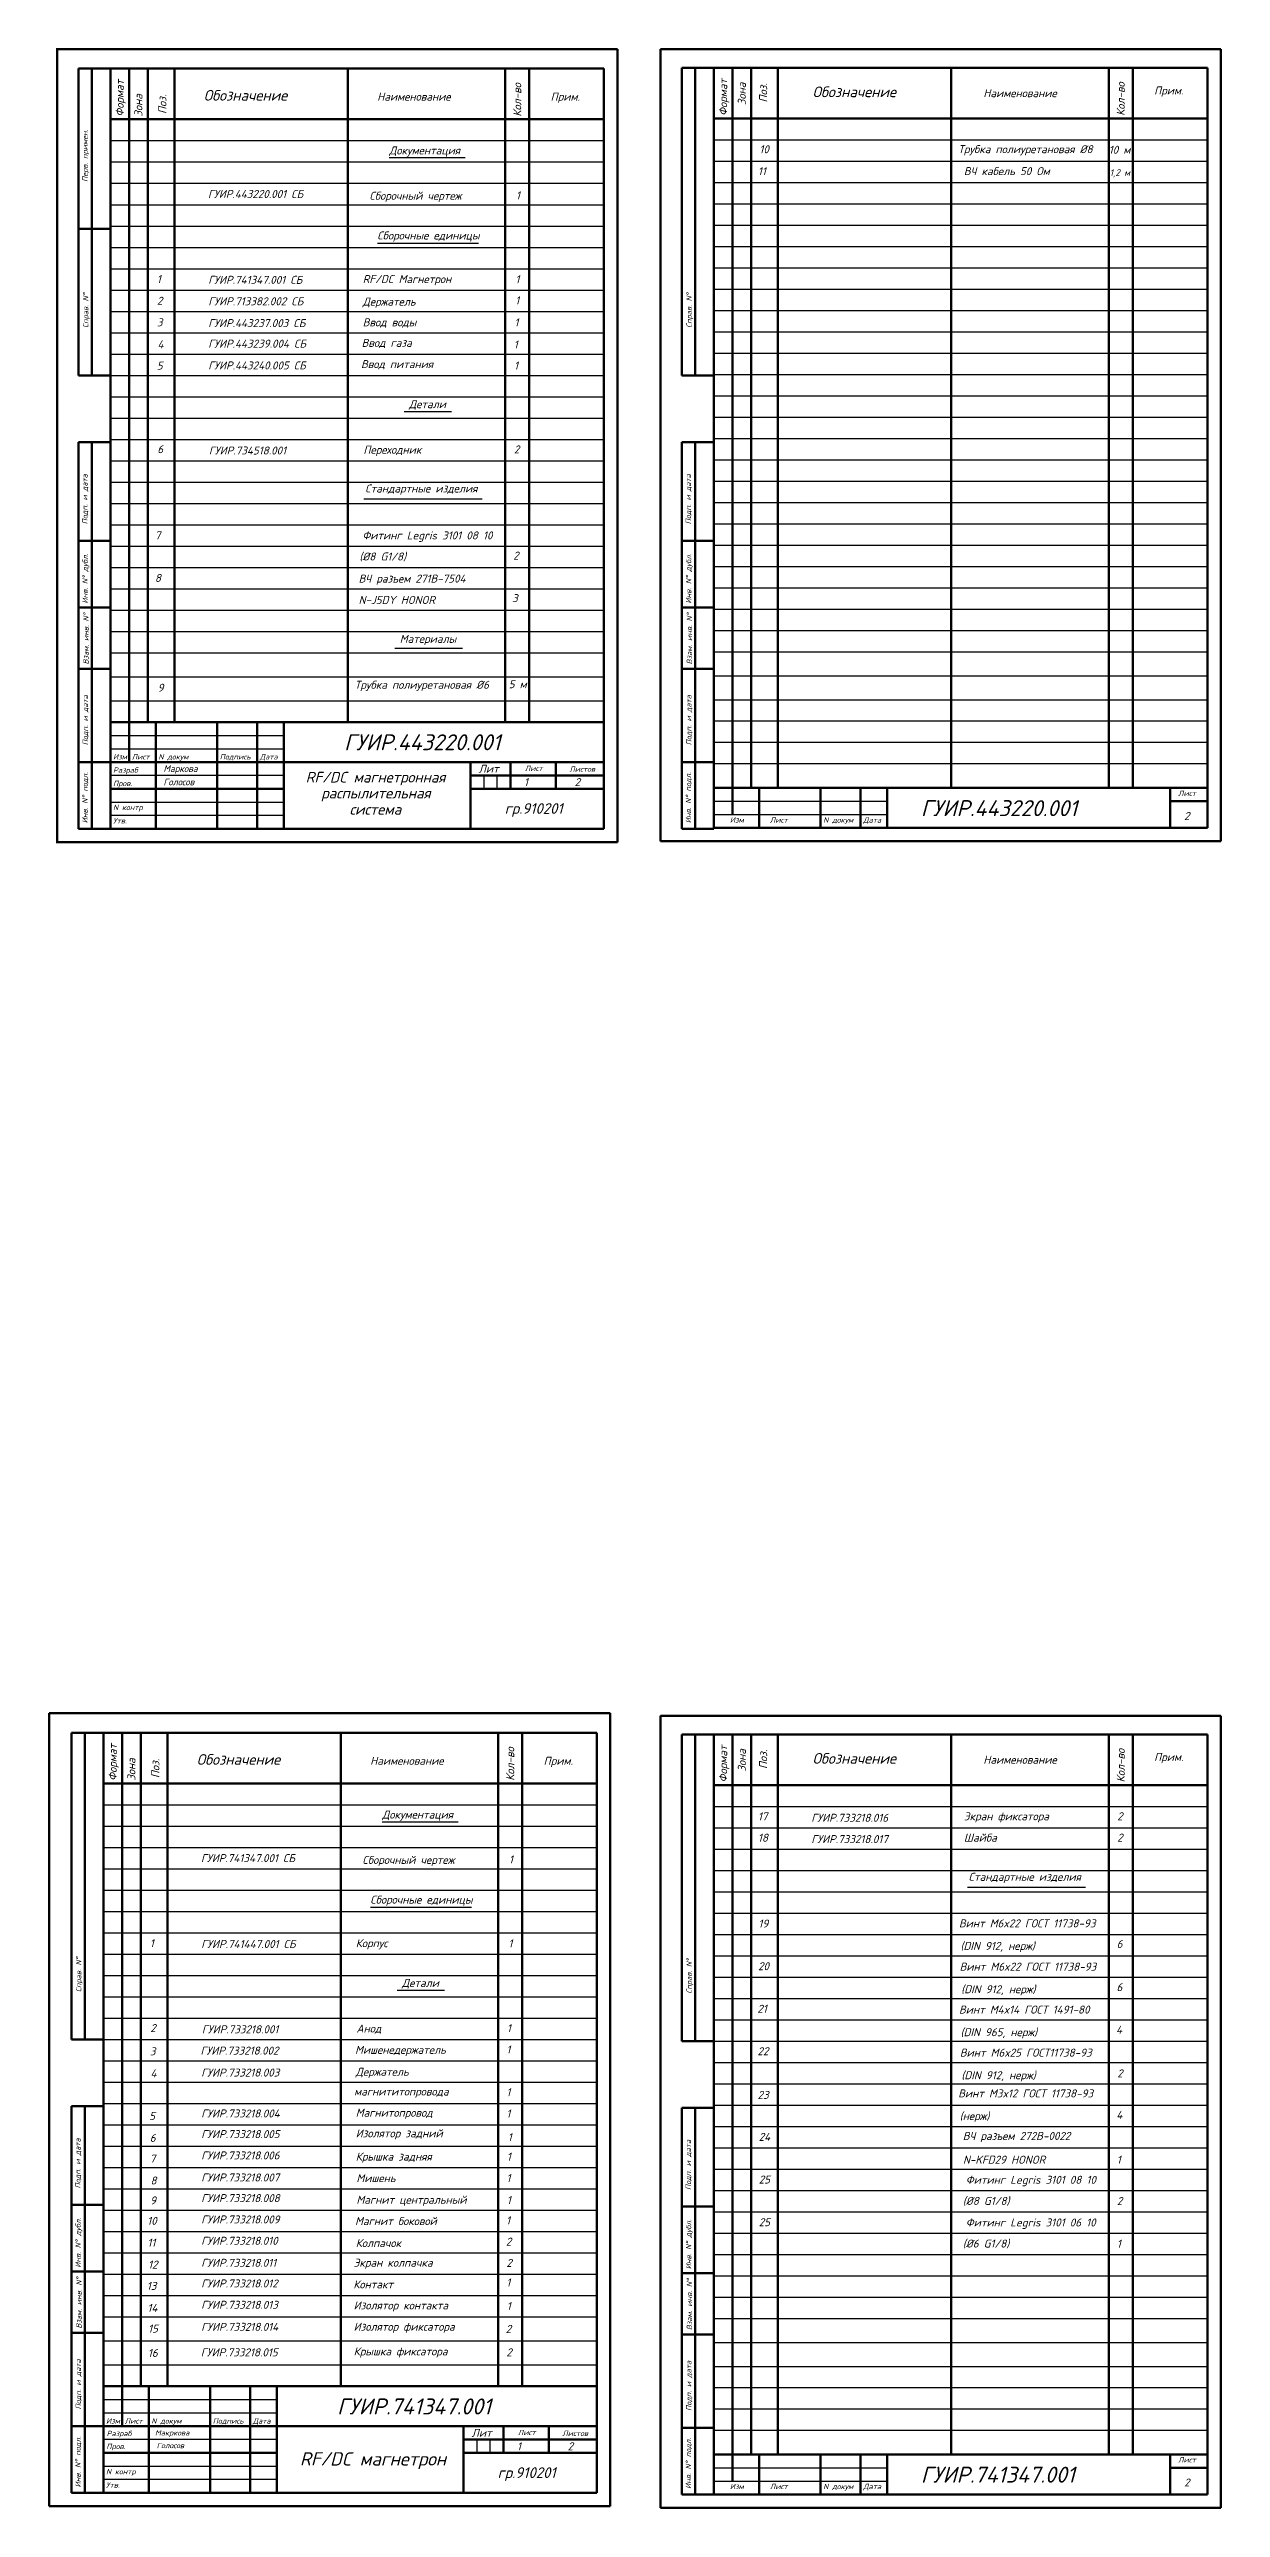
# Model space of a CAD drawing. Header units: millimetres. Extents: x -5427 to 3670, y -5891 to 948.
# Drawn here: x 2014 to 2453, y 27 to 948 of the extents above; entities that cross this region are included whole.
import ezdxf

# ---------------------------------------------------------------- set-up
doc = ezdxf.new("R2010")
doc.units = ezdxf.units.MM
doc.header["$MEASUREMENT"] = 0
doc.layers.add('Толстые', color=7, linetype='Continuous', lineweight=50)
doc.layers.add('Тонкие', color=140, linetype='Continuous', lineweight=25)
doc.layers.add('ФОРМАТ', color=7, linetype='Continuous')
doc.styles.get("Standard").update_dxf_attribs({"font": 'isocpeui.ttf'})
doc.styles.add('TXT', font='isocpeui.ttf')

msp = doc.modelspace()

# ---------------------------------------------------------------- linework, layer by layer
at = {"layer": 'Толстые'}
for p, q in [((2226.476, 948.486), (2016.176, 948.486)), ((2016.476, 948.486), (2016.476, 651.186)), ((2036.476, 656.186), (2036.476, 941.186)), ((2221.476, 941.186), (2036.476, 941.186)), ((2043.476, 696.186), (2043.476, 941.186)), ((2050.476, 696.186), (2050.476, 941.186)), ((2060.476, 696.186), (2060.476, 941.186)), ((2060.476, 941.186), (2060.476, 941.186)), ((2125.476, 696.186), (2125.476, 941.186)), ((2184.476, 696.186), (2184.476, 941.186)), ((2193.476, 696.186), (2193.476, 941.186)), ((2221.476, 656.186), (2221.476, 941.186)), ((2226.476, 651.186), (2226.476, 948.486)), ((2242.64, 651.486), (2242.64, 948.486)), ((2242.64, 948.486), (2452.64, 948.486)), ((2447.64, 941.486), (2250.64, 941.486)), ((2262.64, 941.486), (2262.64, 656.486)), ((2269.64, 696.486), (2269.64, 941.486)), ((2276.64, 671.486), (2276.64, 941.486)), ((2286.64, 671.486), (2286.64, 941.486)), ((2286.64, 941.486), (2286.64, 941.486)), ((2351.64, 671.486), (2351.64, 941.486)), ((2410.64, 671.486), (2410.64, 941.486)), ((2419.64, 671.486), (2419.64, 941.486)), ((2447.64, 656.486), (2447.64, 941.486)), ((2452.64, 948.486), (2452.64, 651.486)), ((2036.476, 922.186), (2221.476, 922.186)), ((2262.64, 922.486), (2447.64, 922.486)), ((2221.476, 696.186), (2036.476, 696.186)), ((2043.476, 696.186), (2043.476, 681.186)), ((2053.476, 696.186), (2053.476, 656.186)), ((2076.476, 656.186), (2076.476, 696.186)), ((2091.476, 696.186), (2091.476, 656.186)), ((2101.476, 696.186), (2101.476, 656.186)), ((2269.64, 696.486), (2269.64, 661.486)), ((2101.476, 681.186), (2036.476, 681.186)), ((2221.476, 681.186), (2101.476, 681.186)), ((2171.476, 656.186), (2171.476, 681.186)), ((2171.476, 676.186), (2221.476, 676.186)), ((2186.476, 671.186), (2186.476, 681.186)), ((2203.476, 681.186), (2203.476, 671.186)), ((2101.476, 671.186), (2036.476, 671.186)), ((2171.476, 671.186), (2221.476, 671.186)), ((2171.476, 671.186), (2171.476, 671.186)), ((2327.64, 671.486), (2262.64, 671.486)), ((2279.64, 671.486), (2279.64, 656.486)), ((2302.64, 656.486), (2302.64, 671.486)), ((2317.64, 671.486), (2317.64, 656.486)), ((2447.64, 671.486), (2327.64, 671.486)), ((2327.64, 671.486), (2327.64, 656.486)), ((2433.64, 671.486), (2433.64, 656.486)), ((2433.64, 666.486), (2447.64, 666.486)), ((2036.476, 656.186), (2221.476, 656.186)), ((2262.64, 656.486), (2447.64, 656.486)), ((2226.476, 651.186), (2016.176, 651.186)), ((2452.64, 651.486), (2242.64, 651.486)), ((2013.549, 324.542), (2013.549, 27.242)), ((2223.849, 324.542), (2013.549, 324.542)), ((2223.849, 27.242), (2223.849, 324.542)), ((2242.64, 323.655), (2452.64, 323.655)), ((2242.64, 26.655), (2242.64, 323.655)), ((2452.64, 323.655), (2452.64, 26.655)), ((2218.849, 317.242), (2021.849, 317.242)), ((2033.849, 32.242), (2033.849, 317.242)), ((2040.849, 72.242), (2040.849, 317.242)), ((2047.849, 72.242), (2047.849, 317.242)), ((2057.849, 72.242), (2057.849, 317.242)), ((2057.849, 317.242), (2057.849, 317.242)), ((2122.849, 72.242), (2122.849, 317.242)), ((2181.849, 72.242), (2181.849, 317.242)), ((2190.849, 72.242), (2190.849, 317.242)), ((2218.849, 32.242), (2218.849, 317.242)), ((2447.64, 316.655), (2250.64, 316.655)), ((2262.64, 316.655), (2262.64, 31.655)), ((2269.64, 71.655), (2269.64, 316.655)), ((2276.64, 46.655), (2276.64, 316.655)), ((2286.64, 46.655), (2286.64, 316.655)), ((2286.64, 316.655), (2286.64, 316.655)), ((2351.64, 46.655), (2351.64, 316.655)), ((2410.64, 46.655), (2410.64, 316.655)), ((2419.64, 46.655), (2419.64, 316.655)), ((2447.64, 31.655), (2447.64, 316.655)), ((2033.849, 298.242), (2218.849, 298.242)), ((2262.64, 297.655), (2447.64, 297.655)), ((2218.849, 72.242), (2033.849, 72.242)), ((2040.849, 72.242), (2040.849, 57.242)), ((2050.849, 72.242), (2050.849, 32.242)), ((2073.849, 32.242), (2073.849, 72.242)), ((2088.849, 72.242), (2088.849, 32.242)), ((2098.849, 72.242), (2098.849, 32.242)), ((2269.64, 71.655), (2269.64, 36.655)), ((2098.849, 57.242), (2033.849, 57.242)), ((2218.849, 57.242), (2098.849, 57.242)), ((2168.849, 32.242), (2168.849, 57.242)), ((2183.849, 47.242), (2183.849, 57.242)), ((2200.849, 57.242), (2200.849, 47.242)), ((2098.849, 47.242), (2033.849, 47.242)), ((2168.849, 52.242), (2218.849, 52.242)), ((2168.849, 47.242), (2218.849, 47.242)), ((2168.849, 47.242), (2168.849, 47.242)), ((2327.64, 46.655), (2262.64, 46.655)), ((2279.64, 46.655), (2279.64, 31.655)), ((2302.64, 31.655), (2302.64, 46.655)), ((2317.64, 46.655), (2317.64, 31.655)), ((2447.64, 46.655), (2327.64, 46.655)), ((2327.64, 46.655), (2327.64, 31.655)), ((2433.64, 46.655), (2433.64, 31.655)), ((2433.64, 41.655), (2447.64, 41.655)), ((2033.849, 32.242), (2218.849, 32.242)), ((2262.64, 31.655), (2447.64, 31.655)), ((2223.849, 27.242), (2013.549, 27.242)), ((2452.64, 26.655), (2242.64, 26.655))]:
    msp.add_line(p, q, dxfattribs=at)
at = {"layer": 'Тонкие'}
for p, q in [((2036.476, 914.186), (2221.476, 914.186)), ((2262.64, 914.486), (2447.64, 914.486)), ((2036.476, 906.186), (2221.476, 906.186)), ((2140.989, 907.859), (2169.498, 907.859)), ((2262.64, 906.486), (2447.64, 906.486)), ((2036.476, 898.186), (2221.476, 898.186)), ((2262.64, 898.486), (2447.64, 898.486)), ((2036.476, 890.186), (2221.476, 890.186)), ((2262.64, 890.486), (2447.64, 890.486)), ((2036.476, 882.186), (2221.476, 882.186)), ((2136.608, 875.752), (2174.464, 875.752)), ((2262.64, 882.486), (2447.64, 882.486)), ((2036.476, 874.186), (2221.476, 874.186)), ((2262.64, 874.486), (2447.64, 874.486)), ((2036.476, 866.186), (2221.476, 866.186)), ((2036.476, 858.186), (2221.476, 858.186)), ((2036.476, 858.186), (2221.476, 858.186)), ((2262.64, 866.486), (2447.64, 866.486)), ((2262.64, 858.486), (2447.64, 858.486)), ((2262.64, 858.486), (2447.64, 858.486)), ((2036.476, 850.186), (2221.476, 850.186)), ((2262.64, 850.486), (2447.64, 850.486)), ((2036.476, 842.186), (2221.476, 842.186)), ((2262.64, 842.486), (2447.64, 842.486)), ((2036.476, 834.186), (2221.476, 834.186)), ((2262.64, 834.486), (2447.64, 834.486)), ((2036.476, 826.186), (2221.476, 826.186)), ((2262.64, 826.486), (2447.64, 826.486)), ((2036.476, 818.186), (2221.476, 818.186)), ((2146.631, 812.666), (2164.267, 812.666)), ((2262.64, 818.486), (2447.64, 818.486)), ((2036.476, 810.186), (2221.476, 810.186)), ((2036.476, 802.186), (2221.476, 802.186)), ((2262.64, 810.486), (2447.64, 810.486)), ((2262.64, 802.486), (2447.64, 802.486)), ((2036.476, 794.186), (2221.476, 794.186)), ((2262.64, 794.486), (2447.64, 794.486)), ((2036.476, 786.186), (2221.476, 786.186)), ((2262.64, 786.486), (2447.64, 786.486)), ((2036.476, 778.186), (2221.476, 778.186)), ((2131.513, 779.865), (2175.811, 779.865)), ((2262.64, 778.486), (2447.64, 778.486)), ((2036.476, 770.186), (2221.476, 770.186)), ((2262.64, 770.486), (2447.64, 770.486)), ((2036.476, 762.186), (2221.476, 762.186)), ((2262.64, 762.486), (2447.64, 762.486)), ((2036.476, 754.186), (2221.476, 754.186)), ((2262.64, 754.486), (2447.64, 754.486)), ((2036.476, 746.186), (2221.476, 746.186)), ((2036.476, 738.186), (2221.476, 738.186)), ((2262.64, 746.486), (2447.64, 746.486)), ((2262.64, 738.486), (2447.64, 738.486)), ((2036.476, 730.186), (2221.476, 730.186)), ((2262.64, 730.486), (2447.64, 730.486)), ((2036.476, 722.186), (2221.476, 722.186)), ((2143.043, 723.865), (2168.41, 723.865)), ((2262.64, 722.486), (2447.64, 722.486)), ((2036.476, 713.186), (2221.476, 713.186)), ((2262.64, 713.486), (2447.64, 713.486)), ((2036.476, 704.186), (2221.476, 704.186)), ((2262.64, 704.486), (2447.64, 704.486)), ((2447.64, 696.486), (2262.64, 696.486)), ((2036.476, 691.186), (2101.476, 691.186)), ((2036.476, 686.186), (2101.476, 686.186)), ((2447.64, 688.486), (2262.64, 688.486)), ((2101.476, 676.186), (2036.476, 676.186)), ((2176.476, 676.186), (2176.476, 671.186)), ((2181.476, 671.186), (2181.476, 676.186)), ((2447.64, 680.486), (2262.64, 680.486)), ((2036.476, 671.186), (2101.476, 671.186)), ((2036.476, 666.186), (2101.476, 666.186)), ((2262.64, 666.486), (2327.64, 666.486)), ((2101.476, 661.186), (2036.476, 661.186)), ((2262.64, 661.486), (2327.64, 661.486)), ((2033.849, 290.242), (2218.849, 290.242)), ((2262.64, 289.655), (2447.64, 289.655)), ((2033.849, 282.242), (2218.849, 282.242)), ((2138.362, 283.915), (2166.871, 283.915)), ((2262.64, 281.655), (2447.64, 281.655)), ((2033.849, 274.242), (2218.849, 274.242)), ((2262.64, 273.655), (2447.64, 273.655)), ((2033.849, 266.242), (2218.849, 266.242)), ((2033.849, 258.242), (2218.849, 258.242)), ((2262.64, 265.655), (2447.64, 265.655)), ((2357.678, 259.334), (2401.976, 259.334)), ((2033.849, 250.242), (2218.849, 250.242)), ((2133.981, 251.808), (2171.837, 251.808)), ((2262.64, 257.655), (2447.64, 257.655)), ((2262.64, 249.655), (2447.64, 249.655)), ((2033.849, 242.242), (2218.849, 242.242)), ((2262.64, 241.655), (2447.64, 241.655)), ((2033.849, 234.242), (2218.849, 234.242)), ((2033.849, 234.242), (2218.849, 234.242)), ((2262.64, 233.655), (2447.64, 233.655)), ((2262.64, 233.655), (2447.64, 233.655)), ((2033.849, 226.242), (2218.849, 226.242)), ((2262.64, 225.655), (2447.64, 225.655)), ((2033.849, 218.242), (2218.849, 218.242)), ((2144.005, 220.722), (2161.64, 220.722)), ((2262.64, 217.655), (2447.64, 217.655)), ((2033.849, 210.242), (2218.849, 210.242)), ((2262.64, 209.655), (2447.64, 209.655)), ((2033.849, 202.242), (2218.849, 202.242)), ((2033.849, 194.242), (2218.849, 194.242)), ((2262.64, 201.655), (2447.64, 201.655)), ((2262.64, 193.655), (2447.64, 193.655)), ((2033.849, 186.242), (2218.849, 186.242)), ((2262.64, 185.655), (2447.64, 185.655)), ((2033.849, 178.242), (2218.849, 178.242)), ((2262.64, 177.655), (2447.64, 177.655)), ((2033.849, 170.242), (2218.849, 170.242)), ((2262.64, 169.655), (2447.64, 169.655)), ((2033.849, 162.242), (2218.849, 162.242)), ((2262.64, 161.655), (2447.64, 161.655)), ((2033.849, 154.242), (2218.849, 154.242)), ((2262.64, 153.655), (2447.64, 153.655)), ((2033.849, 146.242), (2218.849, 146.242)), ((2262.64, 145.655), (2447.64, 145.655)), ((2033.849, 138.242), (2218.849, 138.242)), ((2033.849, 130.242), (2218.849, 130.242)), ((2262.64, 137.655), (2447.64, 137.655)), ((2262.64, 129.655), (2447.64, 129.655)), ((2033.849, 122.242), (2218.849, 122.242)), ((2262.64, 121.655), (2447.64, 121.655)), ((2033.849, 114.242), (2218.849, 114.242)), ((2262.64, 113.655), (2447.64, 113.655)), ((2033.849, 106.242), (2218.849, 106.242)), ((2262.64, 105.655), (2447.64, 105.655)), ((2033.849, 98.242), (2218.849, 98.242)), ((2262.64, 97.655), (2447.64, 97.655)), ((2033.849, 89.242), (2218.849, 89.242)), ((2262.64, 88.655), (2447.64, 88.655)), ((2033.849, 80.242), (2218.849, 80.242)), ((2262.64, 79.655), (2447.64, 79.655)), ((2033.849, 67.242), (2098.849, 67.242)), ((2447.64, 71.655), (2262.64, 71.655)), ((2033.849, 62.242), (2098.849, 62.242)), ((2447.64, 63.655), (2262.64, 63.655)), ((2447.64, 55.655), (2262.64, 55.655)), ((2098.849, 52.242), (2033.849, 52.242)), ((2033.849, 47.242), (2098.849, 47.242)), ((2173.849, 52.242), (2173.849, 47.242)), ((2178.849, 47.242), (2178.849, 52.242)), ((2033.849, 42.242), (2098.849, 42.242)), ((2098.849, 37.242), (2033.849, 37.242)), ((2262.64, 41.655), (2327.64, 41.655)), ((2262.64, 36.655), (2327.64, 36.655))]:
    msp.add_line(p, q, dxfattribs=at)
at = {"layer": 'ФОРМАТ', "linetype": 'Continuous', "lineweight": 50}
for p, q in [((2024.476, 826.186), (2024.476, 941.186)), ((2029.476, 826.186), (2029.476, 941.186)), ((2250.64, 826.186), (2250.64, 941.486)), ((2255.64, 826.186), (2255.64, 941.486)), ((2036.476, 881.186), (2024.476, 881.186)), ((2036.476, 826.186), (2024.476, 826.186)), ((2262.64, 826.186), (2250.64, 826.186)), ((2024.476, 656.186), (2024.476, 801.186)), ((2024.476, 801.186), (2036.476, 801.186)), ((2029.476, 656.186), (2029.476, 801.186)), ((2250.64, 656.186), (2250.64, 801.186)), ((2250.64, 801.186), (2262.64, 801.186)), ((2255.64, 656.186), (2255.64, 801.186)), ((2024.476, 764.186), (2036.476, 764.186)), ((2250.64, 764.186), (2262.64, 764.186)), ((2024.476, 739.186), (2036.476, 739.186)), ((2250.64, 739.186), (2262.64, 739.186)), ((2024.476, 716.186), (2036.476, 716.186)), ((2250.64, 716.186), (2262.64, 716.186)), ((2024.476, 681.186), (2036.476, 681.186)), ((2250.64, 681.186), (2262.64, 681.186)), ((2024.476, 656.186), (2036.476, 656.186)), ((2250.64, 656.186), (2262.64, 656.186)), ((2021.849, 202.242), (2021.849, 317.242)), ((2026.849, 202.242), (2026.849, 317.242)), ((2250.64, 201.655), (2250.64, 316.655)), ((2255.64, 201.655), (2255.64, 316.655)), ((2033.849, 202.242), (2021.849, 202.242)), ((2262.64, 201.655), (2250.64, 201.655)), ((2021.849, 32.242), (2021.849, 177.242)), ((2021.849, 177.242), (2033.849, 177.242)), ((2026.849, 32.242), (2026.849, 177.242)), ((2250.64, 31.655), (2250.64, 176.655)), ((2250.64, 176.655), (2262.64, 176.655)), ((2255.64, 31.655), (2255.64, 176.655)), ((2021.849, 140.242), (2033.849, 140.242)), ((2250.64, 139.655), (2262.64, 139.655)), ((2021.849, 115.242), (2033.849, 115.242)), ((2250.64, 114.655), (2262.64, 114.655)), ((2021.849, 92.242), (2033.849, 92.242)), ((2250.64, 91.655), (2262.64, 91.655)), ((2021.849, 57.242), (2033.849, 57.242)), ((2250.64, 56.655), (2262.64, 56.655)), ((2021.849, 32.242), (2033.849, 32.242)), ((2250.64, 31.655), (2262.64, 31.655))]:
    msp.add_line(p, q, dxfattribs=at)
at = {"layer": 'ФОРМАТ', "linetype": 'Continuous', "lineweight": 50, "ltscale": 0.2}
msp.add_line((2024.476, 941.186), (2036.476, 941.186), dxfattribs=at)

# ---------------------------------------------------------------- texts
at = {"layer": 'Толстые', "insert": (2053.197, 55.777), "char_height": 2, "width": 12.74159, "attachment_point": 1}
msp.add_mtext('Макркова', dxfattribs=at)
at = {"layer": 'Тонкие', "style": 'TXT'}
for s, height, p in [('Формат', 3, (2041.476, 923.186)), ('Зона', 3, (2048.476, 923.186)), ('Поз.', 3, (2057.476, 924.186)), ('Кол-во', 3, (2190.476, 923.186)), ('Формат', 3, (2267.64, 923.486)), ('Зона', 3, (2274.64, 927.486)), ('Поз.', 3, (2282.64, 928.486)), ('Кол-во', 3, (2416.64, 923.486)), ('Перв. примен.', 2, (2027.984, 898.692)), ('Справ. N%%d', 2, (2028.206, 843.974)), ('Справ. N%%d', 2, (2254.371, 843.974)), ('Подп. и дата', 2, (2027.912, 770.33)), ('Подп. и дата', 2, (2254.076, 770.33)), ('Инв. N%%d дубл.', 2, (2028.009, 740.622)), ('Инв. N%%d дубл.', 2, (2254.173, 740.622)), ('Взам. инв. N%%d', 2, (2028.322, 717.798)), ('Взам. инв. N%%d', 2, (2254.487, 717.798)), ('Подп. и дата', 2, (2028.09, 687.488)), ('Подп. и дата', 2, (2254.255, 687.488)), ('Инв. N%%d подл.', 2, (2027.948, 658.259)), ('Инв. N%%d подл.', 2, (2254.113, 658.259)), ('Формат', 3, (2038.849, 299.242)), ('Зона', 3, (2045.849, 299.242)), ('Поз.', 3, (2054.849, 300.242)), ('Кол-во', 3, (2187.849, 299.242)), ('Формат', 3, (2267.64, 298.655)), ('Зона', 3, (2274.64, 302.655)), ('Поз.', 3, (2282.64, 303.655)), ('Кол-во', 3, (2416.64, 298.655)), ('Справ. N%%d', 2, (2025.579, 220.03)), ('Справ. N%%d', 2, (2254.371, 219.442)), ('Подп. и дата', 2, (2025.285, 146.386)), ('Подп. и дата', 2, (2254.076, 145.799)), ('Инв. N%%d дубл.', 2, (2025.382, 116.677)), ('Инв. N%%d дубл.', 2, (2254.173, 116.09)), ('Взам. инв. N%%d', 2, (2025.695, 93.854)), ('Взам. инв. N%%d', 2, (2254.487, 93.266)), ('Подп. и дата', 2, (2025.464, 63.544)), ('Подп. и дата', 2, (2254.255, 62.957)), ('Инв. N%%d подл.', 2, (2025.321, 34.315)), ('Инв. N%%d подл.', 2, (2254.113, 33.727))]:
    msp.add_text(s, height=height, rotation=90, dxfattribs=at).set_placement(p)
for s, height, p in [('Обозначение', 4, (2071.476, 929.186)), ('Наименование', 3, (2136.476, 929.186)), ('Прим.', 3, (2201.476, 929.186)), ('Обозначение', 4, (2299.64, 930.486)), ('Наименование', 3, (2363.64, 930.486)), ('Прим.', 3, (2427.64, 931.486)), ('Документация', 3, (2140.97, 909.018)), ('11', 3, (2279.155, 901.242)), ('10', 3, (2279.709, 909.45)), ('Трубка полиуретановая %%c8', 3, (2354.207, 909.489)), ('ВЧ кабель 50 Ом', 3, (2356.333, 901.261)), ('10 м', 3, (2410.641, 909.268)), ('1,2 м', 2.5, (2411.012, 900.966)), ('ГУИР.443220.001 СБ', 3, (2073.046, 892.694)), ('Сборочный чертеж', 3, (2133.577, 892.02)), ('1', 3, (2188.476, 892.186)), ('Сборочные единицы', 3, (2136.528, 877.125)), ('1', 3, (2053.897, 860.798)), ('ГУИР.741347.001 СБ', 3, (2073.133, 860.503)), ('RF/DC Магнетрон', 3, (2131.057, 860.795)), ('1', 3, (2188.276, 860.711)), ('2', 3, (2053.941, 852.663)), ('ГУИР.713382.002 СБ', 3, (2073.165, 852.457)), ('Держатель', 3, (2131.032, 852.325)), ('1', 3, (2188.21, 852.83)), ('3', 3, (2053.897, 844.574)), ('4', 3, (2054.147, 836.337)), ('ГУИР.443237.003 СБ', 3, (2073.133, 844.279)), ('ГУИР.443239.004 СБ', 3, (2073.133, 836.57)), ('Ввод газа', 3, (2130.636, 836.876)), ('Ввод воды', 3, (2131.057, 844.57)), ('1', 3, (2187.628, 836.249)), ('1', 3, (2187.911, 844.538)), ('5', 3, (2053.889, 828.349)), ('ГУИР.443240.005 СБ', 3, (2073.133, 828.406)), ('Ввод питания', 3, (2130.411, 828.899)), ('1', 3, (2187.765, 828.366)), ('Детали', 3, (2148.38, 813.879)), ('6', 3, (2054.072, 797.005)), ('ГУИР.734518.001', 3, (2073.382, 796.512)), ('Переходник', 3, (2131.307, 796.804)), ('2', 3, (2187.712, 796.94)), ('Стандартные изделия', 3, (2131.981, 782.263)), ('7', 3, (2053.17, 764.739)), ('Фитинг Legris 3101 08 10', 3, (2130.906, 764.673)), ('(%%c8 G1/8)', 3, (2129.813, 756.767)), ('2', 3, (2187.442, 757.095)), ('8', 3, (2053.17, 748.739)), ('ВЧ разъем 271В-7504', 3, (2129.515, 748.48)), ('N-J5DY HONOR', 3, (2129.515, 740.48)), ('3', 3, (2187.023, 741.144)), ('Материалы', 3, (2144.915, 725.887)), ('9', 3, (2054.196, 707.581)), ('Трубка полиуретановая %%c6', 3, (2128.042, 708.673)), ('5 м', 3, (2185.763, 708.883)), ('Изм', 2, (2037.476, 682.186)), ('Лист', 2, (2044.476, 682.186)), ('N докум', 2, (2054.476, 682.186)), ('Подпись', 2, (2077.476, 682.186)), ('Дата', 2, (2092.476, 682.186)), ('Разраб', 2, (2037.476, 677.186)), ('Пров.', 2, (2037.476, 672.186)), ('Лит', 3, (2174.476, 677.186)), ('Лист', 2, (2191.801, 677.839)), ('1', 3, (2191.476, 672.186)), ('Листов', 2, (2208.481, 677.549)), ('2', 3, (2210.476, 672.186)), ('N контр', 2, (2037.476, 663.186)), ('Лист', 2, (2436.64, 668.486)), ('Утв.', 2, (2037.476, 658.186)), ('Изм', 2, (2268.64, 658.486)), ('Лист', 2, (2283.64, 658.486)), ('N докум', 2, (2303.64, 658.486)), ('Дата', 2, (2318.64, 658.486)), ('2', 3, (2438.89, 659.486)), ('Обозначение', 4, (2068.849, 305.242)), ('Наименование', 3, (2133.849, 305.242)), ('Прим.', 3, (2198.849, 305.242)), ('Обозначение', 4, (2299.64, 305.655)), ('Наименование', 3, (2363.64, 305.655)), ('Прим.', 3, (2427.64, 306.655)), ('Документация', 3, (2138.344, 285.074)), ('17', 3, (2279.155, 284.411)), ('ГУИР.733218.016', 3, (2299.157, 283.879)), ('Экран фиксатора', 3, (2356.333, 284.429)), ('2', 3, (2413.806, 284.434)), ('18', 3, (2279.155, 276.411)), ('ГУИР.733218.017', 3, (2299.157, 275.879)), ('Шайба', 3, (2356.333, 276.429)), ('2', 3, (2413.806, 276.434)), ('ГУИР.741347.001 СБ', 3, (2070.419, 268.75)), ('Сборочный чертеж', 3, (2130.95, 268.076)), ('1', 3, (2185.849, 268.242)), ('Стандартные изделия', 3, (2358.146, 261.732)), ('Сборочные единицы', 3, (2133.902, 253.181)), ('1', 3, (2051.27, 236.854)), ('Корпус', 3, (2128.431, 236.851)), ('1', 3, (2185.649, 236.767)), ('19', 3, (2279.335, 244.208)), ('Винт М6x22 ГОСТ 11738-93', 3, (2354.498, 244.291)), ('ГУИР.741447.001 СБ', 3, (2070.506, 236.559)), ('20', 3, (2279.197, 228.221)), ('Винт М6x22 ГОСТ 11738-93', 3, (2354.764, 228.054)), ('(DIN 912, нерж)', 3, (2355.082, 235.826)), ('6', 3, (2413.607, 236.564)), ('Детали', 3, (2145.753, 221.935)), ('(DIN 912, нерж)', 3, (2355.348, 219.589)), ('6', 3, (2413.549, 220.361)), ('21', 3, (2278.949, 212.281)), ('Винт М4x14 ГОСТ 1491-80', 3, (2354.531, 211.953)), ('2', 3, (2051.446, 205.061)), ('ГУИР.733218.001', 3, (2070.756, 204.568)), ('Анод', 3, (2128.68, 204.86)), ('1', 3, (2185.085, 204.996)), ('(DIN 965, нерж)', 3, (2355.115, 203.488)), ('4', 3, (2413.345, 204.393)), ('3', 3, (2051.27, 196.316)), ('ГУИР.733218.002', 3, (2070.256, 196.58)), ('Мишенедержатель', 3, (2128.181, 196.872)), ('1', 3, (2184.887, 196.989)), ('22', 3, (2279.006, 196.351)), ('Винт М6x25 ГОСТ11738-93', 3, (2354.835, 195.813)), ('4', 3, (2051.52, 188.079)), ('ГУИР.733218.003', 3, (2070.506, 188.343)), ('Держатель', 3, (2128.431, 188.635)), ('(DIN 912, нерж)', 3, (2355.419, 187.348)), ('2', 3, (2413.81, 188.047)), ('ГУИР.733218.004', 3, (2070.506, 173.009)), ('магнититопровода', 3, (2127.827, 181.236)), ('Магнитопровод', 3, (2128.431, 173.301)), ('1', 3, (2184.887, 180.989)), ('1', 3, (2184.887, 172.989)), ('23', 3, (2279.034, 179.971)), ('Винт М3x12 ГОСТ 11738-93', 3, (2354.218, 180.533)), ('(нерж)', 3, (2354.802, 172.068)), ('4', 3, (2413.474, 172.498)), ('5', 3, (2051.021, 172.091)), ('6', 3, (2051.27, 163.854)), ('ГУИР.733218.005', 3, (2070.506, 165.271)), ('Изолятор задний', 3, (2128.431, 165.563)), ('1', 3, (2185.399, 164.118)), ('24', 3, (2279.463, 164.246)), ('ВЧ разъем 272B-0022', 3, (2355.937, 164.576)), ('7', 3, (2051.27, 156.116)), ('ГУИР.733218.006', 3, (2070.506, 157.271)), ('Крышка задняя', 3, (2128.431, 156.838)), ('1', 3, (2185.073, 156.84)), ('N-KFD29 HONOR', 3, (2356.035, 155.681)), ('1', 3, (2413.639, 155.655)), ('8', 3, (2051.52, 147.879)), ('ГУИР.733218.007', 3, (2070.506, 149.009)), ('Мишень', 3, (2128.68, 148.756)), ('1', 3, (2184.932, 148.808)), ('25', 3, (2279.463, 148.246)), ('Фитинг Legris 3101 08 10', 3, (2357.071, 148.142)), ('9', 3, (2051.381, 140.427)), ('ГУИР.733218.008', 3, (2070.506, 141.271)), ('Магнит центральный', 3, (2128.68, 140.655)), ('1', 3, (2185.07, 140.571)), ('(%%c8 G1/8)', 3, (2355.978, 140.236)), ('2', 3, (2413.688, 140.187)), ('10', 3, (2050.277, 132.761)), ('ГУИР.733218.009', 3, (2070.506, 133.271)), ('Магнит боковой', 3, (2128.181, 132.667)), ('1', 3, (2184.798, 132.944)), ('25', 3, (2279.463, 132.246)), ('Фитинг Legris 3101 06 10', 3, (2357.071, 132.142)), ('11', 3, (2050.363, 124.582)), ('ГУИР.733218.010', 3, (2070.506, 125.271)), ('ГУИР.733218.011', 3, (2070.506, 117.009)), ('Экран колпачка', 3, (2127.654, 117.069)), ('Колпачок', 3, (2128.431, 124.43)), ('2', 3, (2184.688, 124.947)), ('2', 3, (2184.873, 116.985)), ('(%%c6 G1/8)', 3, (2355.978, 124.236)), ('1', 3, (2413.688, 124.187)), ('13', 3, (2050.113, 108.357)), ('12', 3, (2050.613, 116.345)), ('ГУИР.733218.012', 3, (2070.506, 109.271)), ('Контакт', 3, (2127.54, 108.934)), ('1', 3, (2184.873, 109.651)), ('14', 3, (2050.363, 100.12)), ('ГУИР.733218.013', 3, (2070.506, 101.271)), ('Изолятор контакта', 3, (2127.654, 101.045)), ('1', 3, (2185.014, 100.781)), ('15', 3, (2050.613, 92.345)), ('ГУИР.733218.014', 3, (2070.506, 93.009)), ('Изолятор фиксатора', 3, (2127.654, 93.069)), ('2', 3, (2184.652, 92.215)), ('16', 3, (2050.534, 83.235)), ('ГУИР.733218.015', 3, (2070.365, 83.448)), ('Крышка фиксатора', 3, (2127.653, 83.807)), ('2', 3, (2184.873, 83.451)), ('Изм', 2, (2034.849, 58.242)), ('Разраб', 2, (2035.071, 53.526)), ('Лист', 2, (2041.849, 58.242)), ('N докум', 2, (2051.849, 58.242)), ('Подпись', 2, (2074.849, 58.242)), ('Дата', 2, (2089.849, 58.242)), ('Лит', 3, (2171.849, 53.242)), ('Лист', 2, (2189.174, 53.895)), ('Листов', 2, (2205.854, 53.605)), ('Пров.', 2, (2034.961, 48.692)), ('Голосов', 2, (2053.828, 49.006)), ('1', 3, (2188.849, 48.242)), ('2', 3, (2207.849, 48.242)), ('N контр', 2, (2034.849, 39.242)), ('Лист', 2, (2436.64, 43.655)), ('2', 3, (2438.89, 34.655)), ('Утв.', 2, (2034.849, 34.242)), ('Изм', 2, (2268.64, 33.655)), ('Лист', 2, (2283.64, 33.655)), ('N докум', 2, (2303.64, 33.655)), ('Дата', 2, (2318.64, 33.655))]:
    msp.add_text(s, height=height, dxfattribs=at).set_placement(p)
at = {"layer": 'Тонкие'}
for s, height, p in [('ГУИР.443220.001', 6, (2124.071, 685.616)), ('Маркова', 2.5, (2056.363, 677.499)), ('Голосов', 2.5, (2056.363, 672.499)), ('RF/DC магнетронная', 4, (2109.676, 673.527)), ('распылительная', 4, (2115.501, 667.542)), ('система', 4, (2126.137, 661.48)), ('гр.910201', 4, (2184.261, 661.789)), ('ГУИР.443220.001', 6, (2340.236, 660.916)), ('ГУИР.741347.001', 6, (2121.444, 61.672)), ('RF/DC магнетрон', 5, (2107.502, 42.507)), ('гр.910201', 4, (2181.634, 37.845)), ('ГУИР.741347.001', 6, (2340.236, 36.085))]:
    msp.add_text(s, height=height, dxfattribs=at).set_placement(p)

doc.saveas('drawing.dxf')
